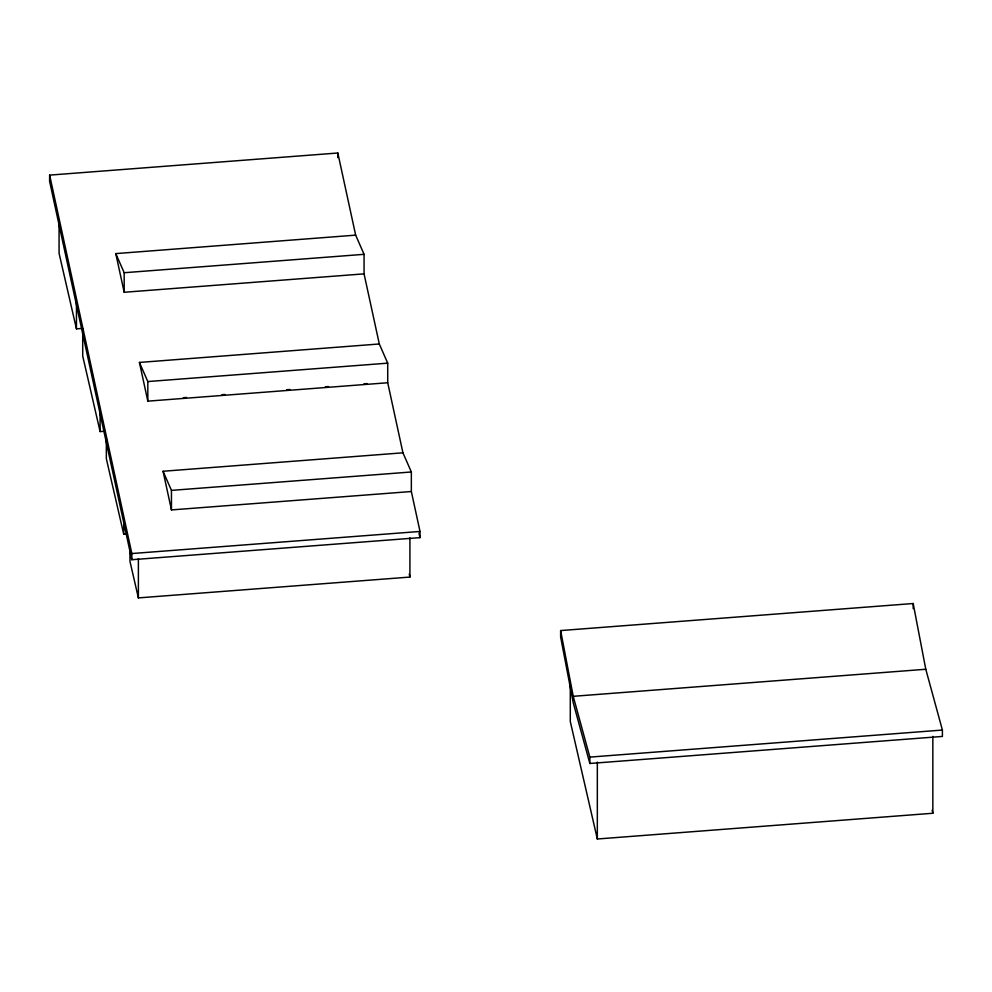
<?xml version="1.0" encoding="UTF-8"?>
<svg xmlns="http://www.w3.org/2000/svg" width="992" height="992" viewBox="0 0 992 992"><rect width="100%" height="100%" fill="white"/><g stroke="black" fill="none" stroke-linecap="round" stroke-linejoin="round"><path stroke-width="1.49" d="M49.637 175.113L49.6 181.288L131.8 559.724L419.976 537.627L420.013 531.452L411.345 491.524L411.345 471.981L402.938 452.811L387.723 382.751L387.711 363.159L379.304 343.976L364.064 273.866L364.064 254.324L355.657 235.141L337.826 153.004L49.637 175.113L131.837 553.548L131.8 559.724M337.788 157.641L337.826 153.004M364.064 273.866L124.186 292.268L115.779 253.605L355.657 235.141M115.779 253.605L124.186 272.726L364.064 254.324M59.074 224.204L59.074 253.282L76.458 328.86L81.096 328.513M387.723 382.751L147.833 401.152L139.426 362.44L379.304 343.976M139.426 362.44L147.82 381.56L387.711 363.159M183.359 397.68L186.446 397.445M221.96 394.717L225.048 394.481M286.8 389.744L289.887 389.509M325.388 386.781L328.476 386.545M363.99 383.83L367.077 383.582M82.708 328.439L82.708 355.992L100.105 431.57L104.73 431.222M411.345 491.524L171.455 509.925L163.06 471.262L402.938 452.811M163.06 471.262L171.455 490.383L411.345 471.981M106.342 438.799L106.342 458.701L123.74 534.279L126.827 534.043M131.837 553.548L420.013 531.452M129.977 547.634L129.977 561.41L138.384 597.903L409.919 577.071L409.919 537.813M560.629 630.565L913.186 603.52L925.784 669.265L942.4 730.062L942.4 736.436L589.843 763.48L573.227 702.683L560.629 636.938L560.629 630.565L573.227 696.31L589.843 757.107L589.843 763.48M573.227 696.31L925.784 669.265M589.843 757.107L942.4 730.062M570.288 684.877L570.288 721.482L597.333 838.996L932.84 813.254L932.84 736.362M932.145 810.241L932.84 813.254M409.25 574.157L409.919 577.071M419.008 533.212L419.976 537.627M147.82 381.56L147.833 401.152M913.186 603.52L913.186 608.617M597.333 762.104L597.333 838.996M171.455 490.383L171.455 509.925M138.384 558.645L138.384 597.903M124.186 272.726L124.186 292.268M123.74 522.015L123.74 534.279M100.105 411.643L100.105 431.57M76.458 302.808L76.458 328.86"/></g></svg>
